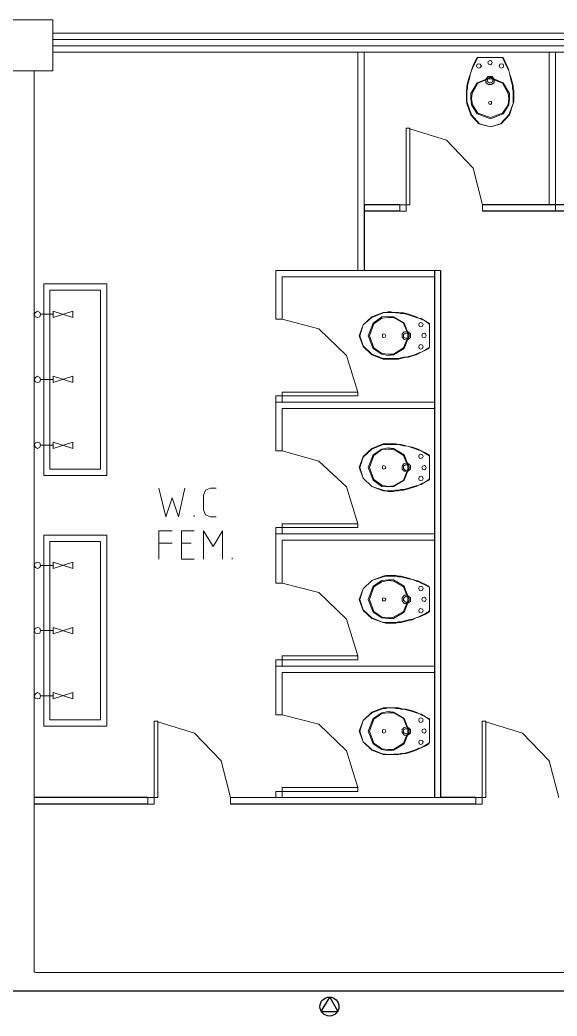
# Model space of a CAD drawing. Header units: millimetres. Extents: x 10.1 to 89.3, y 2.6 to 32.6.
# Drawn here: x 36.48 to 40.72, y 19.86 to 27.71 of the extents above; entities that cross this region are included whole.
import ezdxf

# ---------------------------------------------------------------- set-up
doc = ezdxf.new("R2010")
doc.units = ezdxf.units.MM
doc.layers.add('pontos', color=84, linetype='Continuous')

msp = doc.modelspace()

# ---------------------------------------------------------------- linework, layer by layer
at = {"color": 0}
for p, q in [((39.4794, 26.2526), (39.1996, 26.2526)), ((39.1996, 26.2526), (39.1996, 25.7344)), ((41.083, 26.2526), (40.1324, 26.2526)), ((39.4794, 26.2028), (39.1996, 26.2028)), ((41.083, 26.2028), (40.1324, 26.2028)), ((39.7532, 25.7344), (39.7532, 21.582)), ((39.7995, 25.7344), (39.7995, 21.582)), ((37.4923, 21.582), (36.5976, 21.582)), ((40.0793, 21.582), (39.7995, 21.582)), ((37.4923, 21.5321), (36.5976, 21.5321)), ((40.0793, 21.5321), (38.1454, 21.5321))]:
    msp.add_line(p, q, dxfattribs=at)
msp.add_line((43.1069, 20.0564), (36.0683, 20.0564))
at = {"color": 7, "lineweight": 0}
for points in [[(36.343, 27.3083), (36.7438, 27.3083), (36.7438, 27.7091), (36.343, 27.7091), (36.343, 27.3083), (36.343, 27.3083)], [(36.7438, 27.6036), (45.1068, 27.6036)], [(36.7438, 27.5537), (45.1068, 27.5537)], [(36.7438, 27.5039), (45.1068, 27.5039)], [(36.7438, 27.454), (45.1068, 27.454)], [(39.1501, 25.7344), (39.1501, 27.454)], [(39.1996, 26.2526), (39.1996, 27.454)], [(40.0095, 27.0502), (40.0045, 27.0702), (40.0045, 27.0901), (40.0045, 27.11), (40.0045, 27.13), (40.0045, 27.1499), (40.0095, 27.1699), (40.0095, 27.1898), (40.0145, 27.2097), (40.0194, 27.2297), (40.0244, 27.2496), (40.0344, 27.2795), (40.0444, 27.3094), (40.0493, 27.3294), (40.0593, 27.3493), (40.0743, 27.3842), (40.0892, 27.4141), (40.0992, 27.4141), (40.1042, 27.4141), (40.1939, 27.4141), (40.2787, 27.4141), (40.2836, 27.4141), (40.2936, 27.4141), (40.3086, 27.3842), (40.3235, 27.3493), (40.3335, 27.3294), (40.3385, 27.3094), (40.3484, 27.2795), (40.3584, 27.2496), (40.3634, 27.2297), (40.3684, 27.2097), (40.3734, 27.1898), (40.3734, 27.1699), (40.3784, 27.1499), (40.3784, 27.13), (40.3784, 27.11), (40.3784, 27.0901), (40.3784, 27.0702), (40.3734, 27.0502), (40.3435, 26.9605), (40.2787, 26.8907), (40.1939, 26.8658)], [(40.2886, 27.4141), (40.3036, 27.3842), (40.3185, 27.3493), (40.3285, 27.3294), (40.3385, 27.3094), (40.3484, 27.2795), (40.3534, 27.2496), (40.3584, 27.2297), (40.3634, 27.2097), (40.3684, 27.1898), (40.3684, 27.1699), (40.3734, 27.1499), (40.3734, 27.13), (40.3734, 27.11), (40.3734, 27.0901), (40.3734, 27.0702), (40.3734, 27.0502), (40.3385, 26.9605), (40.2737, 26.8907), (40.1939, 26.8658), (40.1092, 26.8907), (40.0444, 26.9605), (40.0145, 27.0502), (40.0095, 27.0702), (40.0095, 27.0901), (40.0095, 27.11), (40.0095, 27.13), (40.0095, 27.1499), (40.0145, 27.1699), (40.0145, 27.1898), (40.0194, 27.2097), (40.0244, 27.2297), (40.0294, 27.2496), (40.0344, 27.2795), (40.0444, 27.3094), (40.0543, 27.3294), (40.0643, 27.3493), (40.0793, 27.3842), (40.0942, 27.4141), (40.1042, 27.4141)], [(40.1939, 27.3543), (40.2039, 27.3593), (40.2089, 27.3743), (40.2039, 27.3842), (40.1939, 27.3892), (40.179, 27.3842), (40.174, 27.3743), (40.179, 27.3593), (40.1939, 27.3543), (40.1939, 27.3543)], [(40.2886, 27.4141), (40.2787, 27.4141)], [(40.6575, 26.2526), (40.6575, 27.454)], [(40.7074, 26.2028), (40.7074, 27.454)], [(40.1042, 27.3294), (40.1141, 27.3344), (40.1241, 27.3443), (40.1141, 27.3593), (40.1042, 27.3643), (40.0892, 27.3593), (40.0842, 27.3443), (40.0892, 27.3344), (40.1042, 27.3294), (40.1042, 27.3294)], [(40.2787, 27.3294), (40.2936, 27.3344), (40.2986, 27.3443), (40.2936, 27.3593), (40.2787, 27.3643), (40.2687, 27.3593), (40.2637, 27.3443), (40.2687, 27.3344), (40.2787, 27.3294), (40.2787, 27.3294)], [(40.0892, 27.2147), (40.0394, 27.13), (40.0394, 27.0901), (40.0444, 27.0403), (40.0892, 26.9705), (40.1939, 26.9306), (40.2936, 26.9705), (40.3385, 27.0403), (40.3435, 27.0901), (40.3435, 27.13), (40.2936, 27.2147), (40.1939, 27.2546)], [(40.179, 27.2446), (40.0942, 27.2097), (40.0493, 27.13)], [(40.1939, 27.2546), (40.0892, 27.2147)], [(40.2238, 27.2397), (40.2089, 27.2646), (40.174, 27.2646), (40.159, 27.2397)], [(40.159, 27.2397), (40.159, 27.2147), (40.179, 27.1998), (40.2039, 27.1998), (40.2238, 27.2147), (40.2238, 27.2397)], [(40.174, 27.2446), (40.169, 27.2247), (40.1839, 27.2147), (40.1989, 27.2147), (40.2138, 27.2247), (40.2138, 27.2446)], [(40.2138, 27.2446), (40.1989, 27.2546), (40.1839, 27.2546), (40.174, 27.2446)], [(40.2039, 27.2446), (40.1939, 27.2446), (40.179, 27.2446)], [(40.3335, 27.13), (40.2886, 27.2097), (40.2039, 27.2446)], [(40.0493, 27.13), (40.0444, 27.0901), (40.0543, 27.0403), (40.0942, 26.9755), (40.1939, 26.9406)], [(40.1939, 26.9406), (40.2886, 26.9755), (40.3335, 27.0403), (40.3385, 27.0901), (40.3335, 27.13)], [(40.0095, 27.0502), (40.0394, 26.9605)], [(40.1939, 27.0452), (40.2039, 27.0452), (40.2039, 27.0552), (40.2039, 27.0652), (40.1939, 27.0702), (40.1839, 27.0652), (40.179, 27.0552), (40.1839, 27.0452), (40.1939, 27.0452), (40.1939, 27.0452)], [(40.0394, 26.9605), (40.1042, 26.8907)], [(39.5293, 26.2526), (39.5293, 26.8558), (39.5592, 26.8558), (39.5592, 26.2526), (39.5293, 26.2526), (39.5293, 26.2526)], [(40.1324, 26.2526), (40.0577, 26.5418), (39.8483, 26.7611), (39.5592, 26.8508)], [(40.1939, 26.8658), (40.1042, 26.8907)], [(39.4794, 26.2028), (39.4794, 26.2526), (39.5293, 26.2526), (39.5293, 26.2028), (39.4794, 26.2028), (39.4794, 26.2028)], [(40.6575, 26.2526), (40.1324, 26.2526)], [(40.1324, 26.2028), (40.1324, 26.2526)], [(40.7074, 26.2028), (40.1324, 26.2028)], [(38.502, 25.7344), (38.502, 25.3506)], [(39.7995, 25.7344), (38.502, 25.7344)], [(39.7532, 25.7344), (38.502, 25.7344)], [(38.5519, 25.6846), (38.5519, 25.3506)], [(38.5519, 25.6846), (39.7532, 25.6846)], [(37.1708, 24.1191), (36.6723, 24.1191), (36.6723, 25.6295), (37.1708, 25.6295), (37.1708, 24.1191), (37.1708, 24.1191)], [(37.121, 24.1689), (36.7222, 24.1689), (36.7222, 25.5797), (37.121, 25.5797), (37.121, 24.1689), (37.121, 24.1689)], [(36.6474, 25.3902), (36.6424, 25.4052), (36.6225, 25.4152), (36.6075, 25.4052), (36.5976, 25.3902), (36.6075, 25.3703), (36.6225, 25.3653), (36.6424, 25.3703), (36.6474, 25.3902), (36.6474, 25.3902)], [(36.7471, 25.3902), (36.6474, 25.3902)], [(36.7471, 25.3653), (36.9016, 25.4152), (36.9016, 25.3653), (36.7471, 25.4152), (36.7471, 25.3653), (36.7471, 25.3653)], [(38.502, 25.3506), (38.5519, 25.3506)], [(39.1501, 24.7773), (39.0603, 25.0664), (38.841, 25.2758), (38.5519, 25.3506)], [(39.1899, 25.1362), (39.2597, 25.0714), (39.3495, 25.0365), (39.3694, 25.0365), (39.3893, 25.0365), (39.4093, 25.0365), (39.4292, 25.0365), (39.4492, 25.0365), (39.4691, 25.0365), (39.489, 25.0415), (39.509, 25.0465), (39.5289, 25.0515), (39.5489, 25.0515), (39.5788, 25.0615), (39.6087, 25.0714), (39.6286, 25.0814), (39.6486, 25.0914), (39.6835, 25.1063), (39.7084, 25.1213), (39.7134, 25.1313), (39.7134, 25.1362), (39.7134, 25.221), (39.7134, 25.3107), (39.7134, 25.3157), (39.7084, 25.3207), (39.6835, 25.3356), (39.6486, 25.3556), (39.6286, 25.3606), (39.6087, 25.3705), (39.5788, 25.3805), (39.5489, 25.3905), (39.5289, 25.3955), (39.509, 25.4004), (39.489, 25.4004), (39.4691, 25.4054), (39.4492, 25.4054), (39.4292, 25.4054), (39.4093, 25.4104), (39.3893, 25.4104), (39.3694, 25.4054), (39.3495, 25.4054), (39.2597, 25.3705), (39.1899, 25.3057), (39.16, 25.221)], [(39.7134, 25.3107), (39.7084, 25.3157), (39.6835, 25.3356), (39.6486, 25.3506), (39.6286, 25.3606), (39.6087, 25.3655), (39.5788, 25.3755), (39.5489, 25.3855), (39.5289, 25.3905), (39.509, 25.3955), (39.489, 25.3955), (39.4691, 25.4004), (39.4492, 25.4004), (39.4292, 25.4054), (39.4093, 25.4054), (39.3893, 25.4054), (39.3694, 25.4054), (39.3495, 25.4004), (39.2597, 25.3655), (39.1899, 25.3057), (39.165, 25.221), (39.1899, 25.1412), (39.2597, 25.0764), (39.3495, 25.0415), (39.3694, 25.0415), (39.3893, 25.0415), (39.4093, 25.0415), (39.4292, 25.0415), (39.4492, 25.0415), (39.4691, 25.0415), (39.489, 25.0465), (39.509, 25.0515), (39.5289, 25.0515), (39.5489, 25.0565), (39.5788, 25.0664), (39.6087, 25.0764), (39.6286, 25.0864), (39.6486, 25.0914), (39.6835, 25.1113), (39.7084, 25.1263), (39.7134, 25.1362)], [(39.3395, 25.3705), (39.2697, 25.3207)], [(39.3395, 25.3606), (39.2747, 25.3157)], [(39.3893, 25.3755), (39.3395, 25.3705)], [(39.3893, 25.3655), (39.3395, 25.3606)], [(39.4292, 25.3705), (39.3893, 25.3755)], [(39.4292, 25.3655), (39.3893, 25.3655)], [(39.514, 25.3207), (39.4292, 25.3705)], [(39.5439, 25.2359), (39.509, 25.3207), (39.4292, 25.3655)], [(39.2697, 25.3207), (39.2298, 25.221)], [(39.2747, 25.3157), (39.2398, 25.221)], [(39.5538, 25.221), (39.514, 25.3207)], [(39.6635, 25.3107), (39.6585, 25.3207), (39.6436, 25.3257), (39.6336, 25.3207), (39.6286, 25.3107), (39.6336, 25.2958), (39.6436, 25.2908), (39.6585, 25.2958), (39.6635, 25.3107), (39.6635, 25.3107)], [(39.16, 25.221), (39.1899, 25.1362)], [(39.2298, 25.221), (39.2697, 25.1213)], [(39.2398, 25.221), (39.2747, 25.1263)], [(39.3694, 25.221), (39.3644, 25.231), (39.3544, 25.2359), (39.3445, 25.231), (39.3445, 25.221), (39.3445, 25.211), (39.3544, 25.206), (39.3644, 25.211), (39.3694, 25.221), (39.3694, 25.221)], [(39.4292, 25.0764), (39.509, 25.1263), (39.5439, 25.211)], [(39.5389, 25.2559), (39.514, 25.2509), (39.499, 25.2359), (39.499, 25.211), (39.514, 25.1911), (39.5389, 25.1861)], [(39.5439, 25.2409), (39.5239, 25.2409), (39.509, 25.231), (39.509, 25.211), (39.5239, 25.201), (39.5439, 25.201)], [(39.514, 25.1213), (39.5538, 25.221)], [(39.5389, 25.1861), (39.5638, 25.206), (39.5638, 25.2359), (39.5389, 25.2559)], [(39.5439, 25.201), (39.5538, 25.216), (39.5538, 25.231), (39.5439, 25.2409)], [(39.5439, 25.221), (39.5439, 25.2359)], [(39.5439, 25.221), (39.5439, 25.211)], [(39.6884, 25.221), (39.6835, 25.2359), (39.6735, 25.2409), (39.6585, 25.2359), (39.6535, 25.221), (39.6585, 25.211), (39.6735, 25.206), (39.6835, 25.211), (39.6884, 25.221), (39.6884, 25.221)], [(39.2697, 25.1213), (39.3395, 25.0764)], [(39.2747, 25.1263), (39.3395, 25.0814)], [(39.4292, 25.0714), (39.514, 25.1213)], [(39.6635, 25.1362), (39.6585, 25.1462), (39.6436, 25.1512), (39.6336, 25.1462), (39.6286, 25.1362), (39.6336, 25.1213), (39.6436, 25.1163), (39.6585, 25.1213), (39.6635, 25.1362), (39.6635, 25.1362)], [(39.3395, 25.0814), (39.3893, 25.0764)], [(39.3395, 25.0764), (39.3893, 25.0664)], [(39.3893, 25.0764), (39.4292, 25.0764)], [(39.3893, 25.0664), (39.4292, 25.0714)], [(36.6474, 24.8768), (36.6424, 24.8917), (36.6225, 24.9017), (36.6075, 24.8917), (36.5976, 24.8768), (36.6075, 24.8569), (36.6225, 24.8519), (36.6424, 24.8569), (36.6474, 24.8768), (36.6474, 24.8768)], [(36.7471, 24.8519), (36.9016, 24.9017), (36.9016, 24.8519), (36.7471, 24.9017), (36.7471, 24.8519), (36.7471, 24.8519)], [(36.7471, 24.8768), (36.6474, 24.8768)], [(38.502, 24.6976), (38.5519, 24.6976), (38.5519, 24.7474), (38.502, 24.7474), (38.502, 24.6976), (38.502, 24.6976)], [(38.5519, 24.7474), (39.1501, 24.7474), (39.1501, 24.7773), (38.5519, 24.7773), (38.5519, 24.7474), (38.5519, 24.7474)], [(38.502, 24.6976), (38.502, 24.3137)], [(39.7532, 24.6976), (38.502, 24.6976)], [(38.5519, 24.6477), (38.5519, 24.3137)], [(38.5519, 24.6477), (39.7532, 24.6477)], [(36.6474, 24.3584), (36.6424, 24.3783), (36.6225, 24.3833), (36.6075, 24.3783), (36.5976, 24.3584), (36.6075, 24.3434), (36.6225, 24.3334), (36.6424, 24.3434), (36.6474, 24.3584), (36.6474, 24.3584)], [(36.7471, 24.3584), (36.6474, 24.3584)], [(36.7471, 24.3334), (36.9016, 24.3833), (36.9016, 24.3334), (36.7471, 24.3833), (36.7471, 24.3334), (36.7471, 24.3334)], [(39.1899, 24.0994), (39.2597, 24.0346), (39.3495, 23.9997), (39.3694, 23.9997), (39.3893, 23.9947), (39.4093, 23.9947), (39.4292, 23.9947), (39.4492, 23.9997), (39.4691, 23.9997), (39.489, 24.0047), (39.509, 24.0047), (39.5289, 24.0096), (39.5489, 24.0146), (39.5788, 24.0246), (39.6087, 24.0346), (39.6286, 24.0445), (39.6486, 24.0495), (39.6835, 24.0695), (39.7084, 24.0844), (39.7134, 24.0894), (39.7134, 24.0944), (39.7134, 24.1841), (39.7134, 24.2689), (39.7134, 24.2738), (39.7084, 24.2838), (39.6835, 24.2988), (39.6486, 24.3137), (39.6286, 24.3237), (39.6087, 24.3337), (39.5788, 24.3436), (39.5489, 24.3486), (39.5289, 24.3536), (39.509, 24.3586), (39.489, 24.3636), (39.4691, 24.3636), (39.4492, 24.3686), (39.4292, 24.3686), (39.4093, 24.3686), (39.3893, 24.3686), (39.3694, 24.3686), (39.3495, 24.3686), (39.2597, 24.3337), (39.1899, 24.2689), (39.16, 24.1841)], [(39.7134, 24.2689), (39.7084, 24.2788), (39.6835, 24.2938), (39.6486, 24.3137), (39.6286, 24.3187), (39.6087, 24.3287), (39.5788, 24.3386), (39.5489, 24.3486), (39.5289, 24.3536), (39.509, 24.3536), (39.489, 24.3586), (39.4691, 24.3636), (39.4492, 24.3636), (39.4292, 24.3636), (39.4093, 24.3636), (39.3893, 24.3636), (39.3694, 24.3636), (39.3495, 24.3636), (39.2597, 24.3287), (39.1899, 24.2639), (39.165, 24.1841), (39.1899, 24.0994), (39.2597, 24.0346), (39.3495, 24.0047), (39.3694, 23.9997), (39.3893, 23.9997), (39.4093, 23.9997), (39.4292, 23.9997), (39.4492, 24.0047), (39.4691, 24.0047), (39.489, 24.0096), (39.509, 24.0096), (39.5289, 24.0146), (39.5489, 24.0196), (39.5788, 24.0296), (39.6087, 24.0396), (39.6286, 24.0445), (39.6486, 24.0545), (39.6835, 24.0695), (39.7084, 24.0894), (39.7134, 24.0944)], [(39.3395, 24.3287), (39.2697, 24.2838)], [(39.3893, 24.3386), (39.3395, 24.3287)], [(39.3893, 24.3287), (39.3395, 24.3237)], [(39.4292, 24.3337), (39.3893, 24.3386)], [(39.4292, 24.3287), (39.3893, 24.3287)], [(39.514, 24.2838), (39.4292, 24.3337)], [(39.5439, 24.1941), (39.509, 24.2788), (39.4292, 24.3287)], [(38.502, 24.3137), (38.5519, 24.3137)], [(39.1501, 23.7405), (39.0603, 24.0296), (38.841, 24.234), (38.5519, 24.3137)], [(39.2697, 24.2838), (39.2298, 24.1841)], [(39.2747, 24.2788), (39.2398, 24.1841)], [(39.3395, 24.3237), (39.2747, 24.2788)], [(39.5538, 24.1841), (39.514, 24.2838)], [(39.6635, 24.2689), (39.6585, 24.2838), (39.6436, 24.2888), (39.6336, 24.2838), (39.6286, 24.2689), (39.6336, 24.2589), (39.6436, 24.2539), (39.6585, 24.2589), (39.6635, 24.2689), (39.6635, 24.2689)], [(39.16, 24.1841), (39.1899, 24.0994)], [(39.2298, 24.1841), (39.2697, 24.0844)], [(39.2398, 24.1841), (39.2747, 24.0894)], [(39.3694, 24.1841), (39.3644, 24.1941), (39.3544, 24.1991), (39.3445, 24.1941), (39.3445, 24.1841), (39.3445, 24.1741), (39.3544, 24.1692), (39.3644, 24.1741), (39.3694, 24.1841), (39.3694, 24.1841)], [(39.5389, 24.219), (39.514, 24.214), (39.499, 24.1941), (39.499, 24.1692), (39.514, 24.1542), (39.5389, 24.1492)], [(39.5439, 24.2041), (39.5239, 24.2041), (39.509, 24.1941), (39.509, 24.1741), (39.5239, 24.1592), (39.5439, 24.1642)], [(39.514, 24.0844), (39.5538, 24.1841)], [(39.5389, 24.1492), (39.5638, 24.1692), (39.5638, 24.1991), (39.5389, 24.219)], [(39.5439, 24.1642), (39.5538, 24.1741), (39.5538, 24.1891), (39.5439, 24.2041)], [(39.5439, 24.1841), (39.5439, 24.1941)], [(39.5439, 24.1841), (39.5439, 24.1692)], [(39.6884, 24.1841), (39.6835, 24.1941), (39.6735, 24.1991), (39.6585, 24.1941), (39.6535, 24.1841), (39.6585, 24.1692), (39.6735, 24.1642), (39.6835, 24.1692), (39.6884, 24.1841), (39.6884, 24.1841)], [(39.4292, 24.0396), (39.509, 24.0844), (39.5439, 24.1692)], [(39.6635, 24.0944), (39.6585, 24.1093), (39.6436, 24.1143), (39.6336, 24.1093), (39.6286, 24.0944), (39.6336, 24.0844), (39.6436, 24.0794), (39.6585, 24.0844), (39.6635, 24.0944), (39.6635, 24.0944)], [(37.5796, 24.0194), (37.6344, 23.7951), (37.6843, 23.9446), (37.7341, 23.7951), (37.784, 24.0194)], [(37.9884, 24.0194), (37.9485, 24.0044), (37.9335, 23.9646)], [(37.9884, 24.0194), (38.0332, 24.0194)], [(39.2697, 24.0844), (39.3395, 24.0346)], [(39.2747, 24.0894), (39.3395, 24.0445)], [(39.3395, 24.0445), (39.3893, 24.0346)], [(39.3395, 24.0346), (39.3893, 24.0296)], [(39.3893, 24.0346), (39.4292, 24.0396)], [(39.3893, 24.0296), (39.4292, 24.0346)], [(39.4292, 24.0346), (39.514, 24.0844)], [(37.9335, 23.8499), (37.9335, 23.9646)], [(37.8587, 23.7951), (37.8587, 23.805)], [(37.9335, 23.8499), (37.9485, 23.81), (37.9884, 23.7951)], [(38.0332, 23.7951), (37.9884, 23.7951)], [(38.502, 23.6607), (38.5519, 23.6607), (38.5519, 23.7105), (38.502, 23.7105), (38.502, 23.6607), (38.502, 23.6607)], [(38.5519, 23.7105), (39.1501, 23.7105), (39.1501, 23.7405), (38.5519, 23.7405), (38.5519, 23.7105), (38.5519, 23.7105)], [(37.1708, 22.145), (36.6723, 22.145), (36.6723, 23.6505), (37.1708, 23.6505), (37.1708, 22.145), (37.1708, 22.145)], [(37.5796, 23.4611), (37.5796, 23.6854), (37.6843, 23.6854)], [(37.8587, 23.4611), (37.759, 23.4611), (37.759, 23.6854), (37.8587, 23.6854)], [(37.9335, 23.4611), (37.9335, 23.6854), (38.0083, 23.5608), (38.0831, 23.6854), (38.0831, 23.4611)], [(38.502, 23.6607), (38.502, 23.2719)], [(39.7532, 23.6607), (38.502, 23.6607)], [(37.121, 22.1949), (36.7222, 22.1949), (36.7222, 23.6007), (37.121, 23.6007), (37.121, 22.1949), (37.121, 22.1949)], [(37.5796, 23.5857), (37.6843, 23.5857)], [(37.8338, 23.5857), (37.759, 23.5857)], [(38.5519, 23.6108), (38.5519, 23.2719)], [(38.5519, 23.6108), (39.7532, 23.6108)], [(38.1578, 23.4611), (38.1578, 23.471)], [(36.6474, 23.4112), (36.6424, 23.4312), (36.6225, 23.4361), (36.6075, 23.4312), (36.5976, 23.4112), (36.6075, 23.3963), (36.6225, 23.3863), (36.6424, 23.3963), (36.6474, 23.4112), (36.6474, 23.4112)], [(36.7471, 23.4112), (36.6474, 23.4112)], [(36.7471, 23.3863), (36.9016, 23.4361), (36.9016, 23.3863), (36.7471, 23.4361), (36.7471, 23.3863), (36.7471, 23.3863)], [(39.1899, 23.0575), (39.2597, 22.9927), (39.3495, 22.9628), (39.3694, 22.9578), (39.3893, 22.9578), (39.4093, 22.9578), (39.4292, 22.9578), (39.4492, 22.9578), (39.4691, 22.9628), (39.489, 22.9628), (39.509, 22.9678), (39.5289, 22.9728), (39.5489, 22.9778), (39.5788, 22.9827), (39.6087, 22.9977), (39.6286, 23.0027), (39.6486, 23.0127), (39.6835, 23.0276), (39.7084, 23.0426), (39.7134, 23.0525), (39.7134, 23.0575), (39.7134, 23.1423), (39.7134, 23.232), (39.7134, 23.237), (39.7084, 23.2469), (39.6835, 23.2619), (39.6486, 23.2769), (39.6286, 23.2868), (39.6087, 23.2918), (39.5788, 23.3018), (39.5489, 23.3118), (39.5289, 23.3167), (39.509, 23.3217), (39.489, 23.3267), (39.4691, 23.3267), (39.4492, 23.3317), (39.4292, 23.3317), (39.4093, 23.3317), (39.3893, 23.3317), (39.3694, 23.3317), (39.3495, 23.3267), (39.2597, 23.2918), (39.1899, 23.227), (39.16, 23.1423)], [(39.7134, 23.232), (39.7084, 23.242), (39.6835, 23.2569), (39.6486, 23.2719), (39.6286, 23.2818), (39.6087, 23.2868), (39.5788, 23.3018), (39.5489, 23.3068), (39.5289, 23.3118), (39.509, 23.3167), (39.489, 23.3217), (39.4691, 23.3217), (39.4492, 23.3267), (39.4292, 23.3267), (39.4093, 23.3267), (39.3893, 23.3267), (39.3694, 23.3267), (39.3495, 23.3217), (39.2597, 23.2918), (39.1899, 23.227), (39.165, 23.1423), (39.1899, 23.0625), (39.2597, 22.9977), (39.3495, 22.9628), (39.3694, 22.9628), (39.3893, 22.9628), (39.4093, 22.9628), (39.4292, 22.9628), (39.4492, 22.9628), (39.4691, 22.9678), (39.489, 22.9678), (39.509, 22.9728), (39.5289, 22.9778), (39.5489, 22.9827), (39.5788, 22.9877), (39.6087, 22.9977), (39.6286, 23.0077), (39.6486, 23.0176), (39.6835, 23.0326), (39.7084, 23.0475), (39.7134, 23.0575)], [(38.502, 23.2719), (38.5519, 23.2719)], [(39.1501, 22.6986), (39.0603, 22.9877), (38.841, 23.1971), (38.5519, 23.2719)], [(39.2697, 23.2469), (39.2298, 23.1423)], [(39.2747, 23.242), (39.2398, 23.1423)], [(39.3395, 23.2918), (39.2697, 23.2469)], [(39.3395, 23.2818), (39.2747, 23.242)], [(39.3893, 23.2968), (39.3395, 23.2918)], [(39.3893, 23.2918), (39.3395, 23.2818)], [(39.4292, 23.2968), (39.3893, 23.2968)], [(39.4292, 23.2868), (39.3893, 23.2918)], [(39.514, 23.2469), (39.4292, 23.2968)], [(39.5439, 23.1572), (39.509, 23.242), (39.4292, 23.2868)], [(39.5538, 23.1423), (39.514, 23.2469)], [(39.6635, 23.232), (39.6585, 23.242), (39.6436, 23.2469), (39.6336, 23.242), (39.6286, 23.232), (39.6336, 23.217), (39.6436, 23.2121), (39.6585, 23.217), (39.6635, 23.232), (39.6635, 23.232)], [(39.3694, 23.1423), (39.3644, 23.1522), (39.3544, 23.1572), (39.3445, 23.1522), (39.3445, 23.1423), (39.3445, 23.1323), (39.3544, 23.1323), (39.3644, 23.1323), (39.3694, 23.1423), (39.3694, 23.1423)], [(39.5389, 23.1772), (39.514, 23.1772), (39.499, 23.1572), (39.499, 23.1323), (39.514, 23.1124), (39.5389, 23.1124)], [(39.5439, 23.1622), (39.5239, 23.1672), (39.509, 23.1522), (39.509, 23.1373), (39.5239, 23.1223), (39.5439, 23.1223)], [(39.5389, 23.1124), (39.5638, 23.1273), (39.5638, 23.1572), (39.5389, 23.1772)], [(39.5439, 23.1223), (39.5538, 23.1373), (39.5538, 23.1522), (39.5439, 23.1622)], [(39.5439, 23.1423), (39.5439, 23.1572)], [(39.6884, 23.1423), (39.6835, 23.1572), (39.6735, 23.1622), (39.6585, 23.1572), (39.6535, 23.1423), (39.6585, 23.1323), (39.6735, 23.1273), (39.6835, 23.1323), (39.6884, 23.1423), (39.6884, 23.1423)], [(39.16, 23.1423), (39.1899, 23.0575)], [(39.2298, 23.1423), (39.2697, 23.0426)], [(39.2398, 23.1423), (39.2747, 23.0475)], [(39.4292, 23.0027), (39.509, 23.0475), (39.5439, 23.1323)], [(39.514, 23.0426), (39.5538, 23.1423)], [(39.5439, 23.1423), (39.5439, 23.1323)], [(39.6635, 23.0575), (39.6585, 23.0675), (39.6436, 23.0725), (39.6336, 23.0675), (39.6286, 23.0575), (39.6336, 23.0426), (39.6436, 23.0376), (39.6585, 23.0426), (39.6635, 23.0575), (39.6635, 23.0575)], [(39.2697, 23.0426), (39.3395, 22.9977)], [(39.2747, 23.0475), (39.3395, 23.0027)], [(39.3395, 23.0027), (39.3893, 22.9977)], [(39.3395, 22.9977), (39.3893, 22.9927)], [(39.3893, 22.9977), (39.4292, 23.0027)], [(39.4292, 22.9927), (39.514, 23.0426)], [(36.6474, 22.8978), (36.6424, 22.9177), (36.6225, 22.9227), (36.6075, 22.9177), (36.5976, 22.8978), (36.6075, 22.8778), (36.6225, 22.8728), (36.6424, 22.8778), (36.6474, 22.8978), (36.6474, 22.8978)], [(36.7471, 22.8728), (36.9016, 22.9227), (36.9016, 22.8728), (36.7471, 22.9227), (36.7471, 22.8728), (36.7471, 22.8728)], [(39.3893, 22.9927), (39.4292, 22.9927)], [(36.7471, 22.8978), (36.6474, 22.8978)], [(38.5519, 22.6687), (39.1501, 22.6687), (39.1501, 22.6986), (38.5519, 22.6986), (38.5519, 22.6687), (38.5519, 22.6687)], [(38.502, 22.6188), (38.5519, 22.6188), (38.5519, 22.6687), (38.502, 22.6687), (38.502, 22.6188), (38.502, 22.6188)], [(38.502, 22.6188), (38.502, 22.235)], [(38.502, 22.6188), (39.7532, 22.6188)], [(38.5519, 22.569), (38.5519, 22.235)], [(38.5519, 22.569), (39.7532, 22.569)], [(36.6474, 22.3843), (36.6424, 22.3993), (36.6225, 22.4092), (36.6075, 22.3993), (36.5976, 22.3843), (36.6075, 22.3644), (36.6225, 22.3594), (36.6424, 22.3644), (36.6474, 22.3843), (36.6474, 22.3843)], [(36.7471, 22.3843), (36.6474, 22.3843)], [(36.7471, 22.3594), (36.9016, 22.4092), (36.9016, 22.3594), (36.7471, 22.4092), (36.7471, 22.3594), (36.7471, 22.3594)], [(39.1899, 22.0207), (39.2597, 21.9558), (39.3495, 21.921), (39.3694, 21.921), (39.3893, 21.921), (39.4093, 21.921), (39.4292, 21.921), (39.4492, 21.921), (39.4691, 21.921), (39.489, 21.9259), (39.509, 21.9309), (39.5289, 21.9309), (39.5489, 21.9359), (39.5788, 21.9459), (39.6087, 21.9558), (39.6286, 21.9658), (39.6486, 21.9758), (39.6835, 21.9907), (39.7084, 22.0057), (39.7134, 22.0157), (39.7134, 22.1054), (39.7134, 22.1951), (39.7134, 22.2001), (39.7084, 22.2051), (39.6835, 22.22), (39.6486, 22.24), (39.6286, 22.245), (39.6087, 22.2549), (39.5788, 22.2649), (39.5489, 22.2749), (39.5289, 22.2799), (39.509, 22.2799), (39.489, 22.2849), (39.4691, 22.2898), (39.4492, 22.2898), (39.4292, 22.2898), (39.4093, 22.2898), (39.3893, 22.2898), (39.3694, 22.2898), (39.3495, 22.2898), (39.2597, 22.2549), (39.1899, 22.1901), (39.16, 22.1054)], [(39.7134, 22.1951), (39.7084, 22.2001), (39.6835, 22.22), (39.6486, 22.235), (39.6286, 22.245), (39.6087, 22.25), (39.5788, 22.2599), (39.5489, 22.2699), (39.5289, 22.2749), (39.509, 22.2799), (39.489, 22.2799), (39.4691, 22.2849), (39.4492, 22.2849), (39.4292, 22.2898), (39.4093, 22.2898), (39.3893, 22.2898), (39.3694, 22.2849), (39.3495, 22.2849), (39.2597, 22.25), (39.1899, 22.1901), (39.165, 22.1054), (39.1899, 22.0207), (39.2597, 21.9608), (39.3495, 21.9259), (39.3694, 21.9259), (39.3893, 21.921), (39.4093, 21.921), (39.4292, 21.9259), (39.4492, 21.9259), (39.4691, 21.9259), (39.489, 21.9309), (39.509, 21.9309), (39.5289, 21.9359), (39.5489, 21.9409), (39.5788, 21.9509), (39.6087, 21.9608), (39.6286, 21.9708), (39.6486, 21.9758), (39.6835, 21.9957), (39.7084, 22.0107), (39.7134, 22.0157)], [(38.502, 22.235), (38.5519, 22.235)], [(39.1501, 21.6617), (39.0603, 21.9509), (38.841, 22.1602), (38.5519, 22.235)], [(39.3395, 22.25), (39.2697, 22.2051)], [(39.3395, 22.245), (39.2747, 22.2001)], [(39.3893, 22.2599), (39.3395, 22.25)], [(39.3893, 22.25), (39.3395, 22.245)], [(39.4292, 22.2549), (39.3893, 22.2599)], [(39.4292, 22.25), (39.3893, 22.25)], [(39.514, 22.2051), (39.4292, 22.2549)], [(39.5439, 22.1203), (39.509, 22.2051), (39.4292, 22.25)], [(39.6635, 22.1951), (39.6585, 22.2051), (39.6436, 22.2101), (39.6336, 22.2051), (39.6286, 22.1951), (39.6336, 22.1802), (39.6436, 22.1752), (39.6585, 22.1802), (39.6635, 22.1951), (39.6635, 22.1951)], [(37.5422, 21.582), (37.5422, 22.1852), (37.5721, 22.1852), (37.5721, 21.582), (37.5422, 21.582), (37.5422, 21.582)], [(38.1454, 21.582), (38.0706, 21.8711), (37.8612, 22.0904), (37.5721, 22.1802)], [(39.2697, 22.2051), (39.2298, 22.1054)], [(39.2747, 22.2001), (39.2398, 22.1054)], [(39.5389, 22.1403), (39.514, 22.1353), (39.499, 22.1203), (39.499, 22.0954), (39.514, 22.0755), (39.5389, 22.0705)], [(39.5538, 22.1054), (39.514, 22.2051)], [(39.5389, 22.0705), (39.5638, 22.0904), (39.5638, 22.1203), (39.5389, 22.1403)], [(40.1292, 21.582), (40.1292, 22.1852), (40.1591, 22.1852), (40.1591, 21.582), (40.1292, 21.582), (40.1292, 21.582)], [(40.7324, 21.582), (40.6576, 21.8711), (40.4482, 22.0904), (40.1591, 22.1802)], [(39.16, 22.1054), (39.1899, 22.0207)], [(39.2298, 22.1054), (39.2697, 22.0057)], [(39.2398, 22.1054), (39.2747, 22.0107)], [(39.3694, 22.1054), (39.3644, 22.1154), (39.3544, 22.1203), (39.3445, 22.1154), (39.3445, 22.1054), (39.3445, 22.0954), (39.3544, 22.0904), (39.3644, 22.0954), (39.3694, 22.1054), (39.3694, 22.1054)], [(39.4292, 21.9608), (39.509, 22.0107), (39.5439, 22.0954)], [(39.5439, 22.1253), (39.5239, 22.1253), (39.509, 22.1154), (39.509, 22.0954), (39.5239, 22.0855), (39.5439, 22.0855)], [(39.514, 22.0057), (39.5538, 22.1054)], [(39.5439, 22.0855), (39.5538, 22.0954), (39.5538, 22.1154), (39.5439, 22.1253)], [(39.5439, 22.1054), (39.5439, 22.1203)], [(39.5439, 22.1054), (39.5439, 22.0954)], [(39.6884, 22.1054), (39.6835, 22.1203), (39.6735, 22.1253), (39.6585, 22.1203), (39.6535, 22.1054), (39.6585, 22.0954), (39.6735, 22.0904), (39.6835, 22.0954), (39.6884, 22.1054), (39.6884, 22.1054)], [(39.2697, 22.0057), (39.3395, 21.9608)], [(39.2747, 22.0107), (39.3395, 21.9658)], [(39.4292, 21.9558), (39.514, 22.0057)], [(39.6635, 22.0207), (39.6585, 22.0306), (39.6436, 22.0356), (39.6336, 22.0306), (39.6286, 22.0207), (39.6336, 22.0057), (39.6436, 22.0007), (39.6585, 22.0057), (39.6635, 22.0207), (39.6635, 22.0207)], [(39.3395, 21.9658), (39.3893, 21.9608)], [(39.3395, 21.9608), (39.3893, 21.9509)], [(39.3893, 21.9608), (39.4292, 21.9608)], [(39.3893, 21.9509), (39.4292, 21.9558)], [(38.5519, 21.6318), (39.1501, 21.6318), (39.1501, 21.6617), (38.5519, 21.6617), (38.5519, 21.6318), (38.5519, 21.6318)], [(37.4923, 21.5321), (37.4923, 21.582), (37.5422, 21.582), (37.5422, 21.5321), (37.4923, 21.5321), (37.4923, 21.5321)], [(38.1454, 21.5321), (38.1454, 21.582)], [(38.1454, 21.582), (39.7995, 21.582)], [(38.502, 21.582), (38.5519, 21.582), (38.5519, 21.6318), (38.502, 21.6318), (38.502, 21.582), (38.502, 21.582)], [(40.0793, 21.5321), (40.0793, 21.582), (40.1292, 21.582), (40.1292, 21.5321), (40.0793, 21.5321), (40.0793, 21.5321)]]:
    msp.add_lwpolyline(points, dxfattribs=at)
msp.add_lwpolyline([(36.5976, 27.3083), (36.5976, 20.2159, 0.414214), (36.6076, 20.2059), (43.1069, 20.2059)], format="xyb", dxfattribs=at)
at = {"layer": 'pontos'}
for p, q in [((38.8597, 19.898), (38.9276, 20.0108)), ((38.9276, 20.0108), (38.9916, 19.898)), ((38.8597, 19.898), (38.9916, 19.898))]:
    msp.add_line(p, q, dxfattribs=at)
msp.add_circle((38.9253, 19.9361), 0.0747, dxfattribs=at)

doc.saveas('drawing.dxf')
